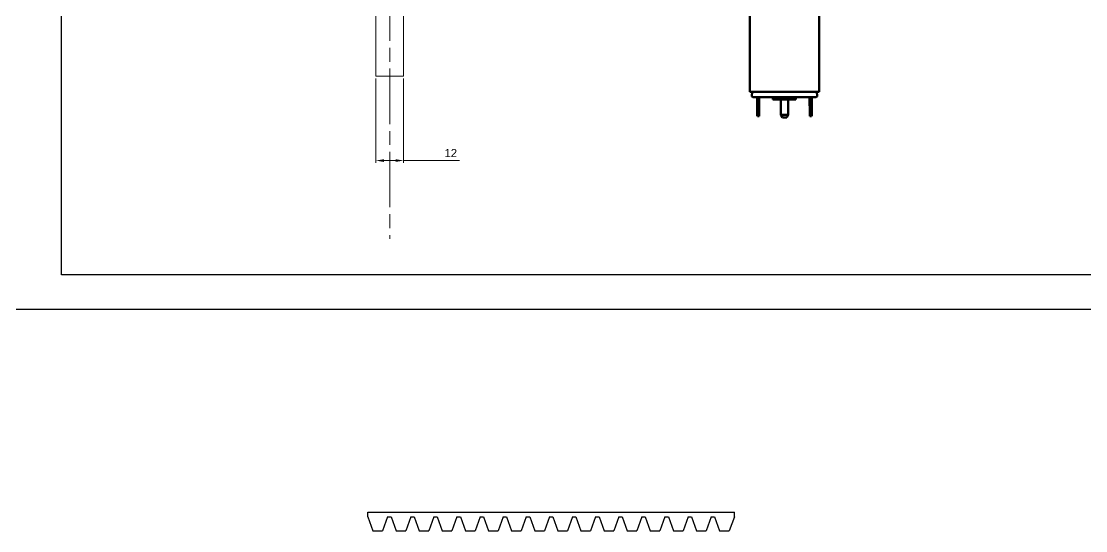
# Model space of a CAD drawing. Header units: millimetres. Extents: x 1269 to 5832, y 527 to 3540.
# Drawn here: x 1874.1 to 2334.6, y 527.2 to 747.7 of the extents above; entities that cross this region are included whole.
import ezdxf

# ---------------------------------------------------------------- set-up
doc = ezdxf.new("R2010")
doc.units = ezdxf.units.MM
doc.linetypes.add('ACAD_ISO08W100', pattern=[36, 24, -3, 6, -3])
doc.layers.add('AM_5', color=7, linetype='Continuous', lineweight=50)
doc.layers.add('Osie', color=7, linetype='ACAD_ISO08W100')
doc.styles.get("Standard").update_dxf_attribs({"font": 'arial.ttf'})
doc.dimstyles.new('AM_ISO$0', dxfattribs={"dimtxt": 3.5, "dimasz": 3.5, "dimexe": 1, "dimexo": 1, "dimgap": 1.5, "dimtad": 1, "dimdsep": 46, "dimtxsty": 'Standard', "dimcen": 0, "dimclrd": 256, "dimclre": 256, "dimclrt": 7, "dimadec": 0, "dimazin": 2, "dimtp": 0.1, "dimtm": 0.1, "dimtfac": 0.71, "dimtdec": 3, "dimtmove": 0, "dimatfit": 3, "dimfxl": 1, "dimlwd": -1, "dimlwe": -1, "dimarcsym": 1})

# ---------------------------------------------------------------- blocks, each defined once
blk = doc.blocks.new('*D9')
at = {"layer": 'AM_5', "linetype": 'ByBlock', "lineweight": 9, "transparency": 16777216}
for p, q in [((2027.48, 722.89), (2027.48, 686.39)), ((2039.48, 722.89), (2039.48, 686.39)), ((2030.98, 687.39), (2035.98, 687.39)), ((2039.48, 687.39), (2063.7, 687.39))]:
    blk.add_line(p, q, dxfattribs=at)
at = {"layer": 'AM_5', "transparency": 16777216}
for points in [[(2030.98, 687.98), (2030.98, 686.81), (2027.48, 687.39)], [(2035.98, 687.98), (2035.98, 686.81), (2039.48, 687.39)]]:
    blk.add_solid(points, dxfattribs=at)
at = {"layer": 'Defpoints', "color": 0, "transparency": 16777216}
for p in [(2027.48, 723.89), (2039.48, 723.89), (2039.48, 687.39)]:
    blk.add_point(p, dxfattribs=at)
at = {"layer": 'AM_5', "color": 7, "lineweight": 9, "transparency": 16777216, "insert": (2059.88, 690.65), "char_height": 3.5, "attachment_point": 5}
blk.add_mtext('12', dxfattribs=at)

msp = doc.modelspace()

# ---------------------------------------------------------------- linework, layer by layer
at = {"lineweight": 9}
for p, q in [((2027.482, 755.594), (2027.482, 723.894)), ((2039.482, 755.594), (2039.482, 723.894)), ((2027.482, 723.894), (2039.482, 723.894))]:
    msp.add_line(p, q, dxfattribs=at)
for p, q in [((3010.475, 622.935), (1821.475, 622.935)), ((2024.035, 535.238), (2182.579, 535.238)), ((2024.035, 533.238), (2024.035, 535.238)), ((2182.579, 533.238), (2182.579, 535.238)), ((2024.035, 533.238), (2026.219, 527.238)), ((2032.579, 533.238), (2030.395, 527.238)), ((2032.579, 533.238), (2034.035, 533.238)), ((2034.035, 533.238), (2036.219, 527.238)), ((2042.579, 533.238), (2040.395, 527.238)), ((2042.579, 533.238), (2044.035, 533.238)), ((2044.035, 533.238), (2046.219, 527.238)), ((2052.579, 533.238), (2050.395, 527.238)), ((2052.579, 533.238), (2054.035, 533.238)), ((2054.035, 533.238), (2056.219, 527.238)), ((2062.579, 533.238), (2060.395, 527.238)), ((2062.579, 533.238), (2064.035, 533.238)), ((2064.035, 533.238), (2066.219, 527.238)), ((2072.579, 533.238), (2070.395, 527.238)), ((2072.579, 533.238), (2074.035, 533.238)), ((2074.035, 533.238), (2076.219, 527.238)), ((2082.579, 533.238), (2080.395, 527.238)), ((2082.579, 533.238), (2084.035, 533.238)), ((2084.035, 533.238), (2086.219, 527.238)), ((2092.579, 533.238), (2090.395, 527.238)), ((2092.579, 533.238), (2094.035, 533.238)), ((2094.035, 533.238), (2096.219, 527.238)), ((2102.579, 533.238), (2100.395, 527.238)), ((2102.579, 533.238), (2104.035, 533.238)), ((2104.035, 533.238), (2106.219, 527.238)), ((2112.579, 533.238), (2110.395, 527.238)), ((2112.579, 533.238), (2114.035, 533.238)), ((2114.035, 533.238), (2116.219, 527.238)), ((2122.579, 533.238), (2120.395, 527.238)), ((2122.579, 533.238), (2124.035, 533.238)), ((2124.035, 533.238), (2126.219, 527.238)), ((2132.579, 533.238), (2130.395, 527.238)), ((2132.579, 533.238), (2134.035, 533.238)), ((2134.035, 533.238), (2136.219, 527.238)), ((2142.579, 533.238), (2140.395, 527.238)), ((2142.579, 533.238), (2144.035, 533.238)), ((2144.035, 533.238), (2146.219, 527.238)), ((2152.579, 533.238), (2150.395, 527.238)), ((2152.579, 533.238), (2154.035, 533.238)), ((2154.035, 533.238), (2156.219, 527.238)), ((2162.579, 533.238), (2160.395, 527.238)), ((2162.579, 533.238), (2164.035, 533.238)), ((2164.035, 533.238), (2166.219, 527.238)), ((2172.579, 533.238), (2170.395, 527.238)), ((2172.579, 533.238), (2174.035, 533.238)), ((2174.035, 533.238), (2176.219, 527.238)), ((2182.579, 533.238), (2180.395, 527.238)), ((2026.219, 527.238), (2030.395, 527.238)), ((2036.219, 527.238), (2040.395, 527.238)), ((2046.219, 527.238), (2050.395, 527.238)), ((2056.219, 527.238), (2060.395, 527.238)), ((2066.219, 527.238), (2070.395, 527.238)), ((2076.219, 527.238), (2080.395, 527.238)), ((2086.219, 527.238), (2090.395, 527.238)), ((2096.219, 527.238), (2100.395, 527.238)), ((2106.219, 527.238), (2110.395, 527.238)), ((2116.219, 527.238), (2120.395, 527.238)), ((2126.219, 527.238), (2130.395, 527.238)), ((2136.219, 527.238), (2140.395, 527.238)), ((2146.219, 527.238), (2150.395, 527.238)), ((2156.219, 527.238), (2160.395, 527.238)), ((2166.219, 527.238), (2170.395, 527.238)), ((2176.219, 527.238), (2180.395, 527.238))]:
    msp.add_line(p, q)
msp.add_lwpolyline([(1891.475, 1448.935), (2995.475, 1448.935), (2995.475, 637.935), (1891.475, 637.935)], close=True)
at = {"layer": 'AM_5'}
for p, q in [((2189.283, 717.183, 1.346), (2189.283, 776.559, 1.346)), ((2219.287, 776.547, 1.346), (2219.287, 717.183, 1.346)), ((2219.287, 717.183, 1.346), (2189.283, 717.183, 1.346)), ((2190.311, 717.261, 2.21), (2190.217, 715.061, 2.297)), ((2190.217, 715.061, 2.297), (2190.521, 714.761, 2.34)), ((2190.521, 714.761, 2.34), (2218.049, 714.761, 0.352)), ((2192.401, 714.761, 4.249), (2192.5, 707.061, 1.103)), ((2193.385, 707.061, -1.6), (2193.385, 714.75, -1.6)), ((2199.213, 714.761, -9.53), (2199.213, 713.796, -9.53)), ((2209.232, 713.796, -9.53), (2209.232, 714.766, -9.53)), ((2215.075, 714.761, 1.083), (2215.184, 707.061, 4.291)), ((2216.069, 707.061, 1.588), (2216.069, 714.729, 1.588)), ((2218.049, 714.761, 0.352), (2218.353, 715.061, 0.394)), ((2218.353, 715.061, 0.394), (2218.258, 717.261, 0.482)), ((2199.213, 713.796, -9.53), (2199.213, 713.796, -9.53)), ((2199.213, 713.796, -9.53), (2209.232, 713.796, -9.53)), ((2202.769, 713.766, 1.346), (2202.769, 707.178, 1.346)), ((2205.816, 707.178, 1.346), (2205.816, 713.799, 1.346)), ((2192.5, 707.061, 1.103), (2192.556, 706.661, 0.707)), ((2192.556, 706.661, 0.707), (2193.329, 706.661, -1.204)), ((2193.329, 706.661, -1.204), (2193.385, 707.061, -1.6)), ((2202.769, 707.178, 1.346), (2205.816, 707.178, 1.346)), ((2203.411, 706.058, 1.346), (2202.769, 707.178, 1.346)), ((2205.239, 706.058, 1.346), (2203.411, 706.058, 1.346)), ((2205.816, 707.178, 1.346), (2205.239, 706.058, 1.346)), ((2215.184, 707.061, 4.291), (2215.24, 706.661, 3.895)), ((2215.24, 706.661, 3.895), (2216.013, 706.661, 1.984)), ((2216.013, 706.661, 1.984), (2216.069, 707.061, 1.588))]:
    msp.add_line(p, q, dxfattribs=at)
at = {"layer": 'Osie', "linetype": 'ACAD_ISO08W100', "lineweight": 9}
msp.add_line((2033.481, 1123.17), (2033.481, 653.46), dxfattribs=at)

# ---------------------------------------------------------------- dimensions: what is measured, and where the dimension line sits
at = {"layer": 'AM_5', "lineweight": 9}
dim = msp.add_linear_dim(base=(2039.482, 687.395), p1=(2027.482, 723.894), p2=(2039.482, 723.894), dimstyle='AM_ISO$0', override={"dimlwd": 9, "dimlwe": 9}, dxfattribs=at)
dim.commit()
dim.dimension.update_dxf_attribs({"geometry": '*D9', "text_midpoint": (2059.878, 687.395), "dimtype": 160})

doc.saveas('drawing.dxf')
